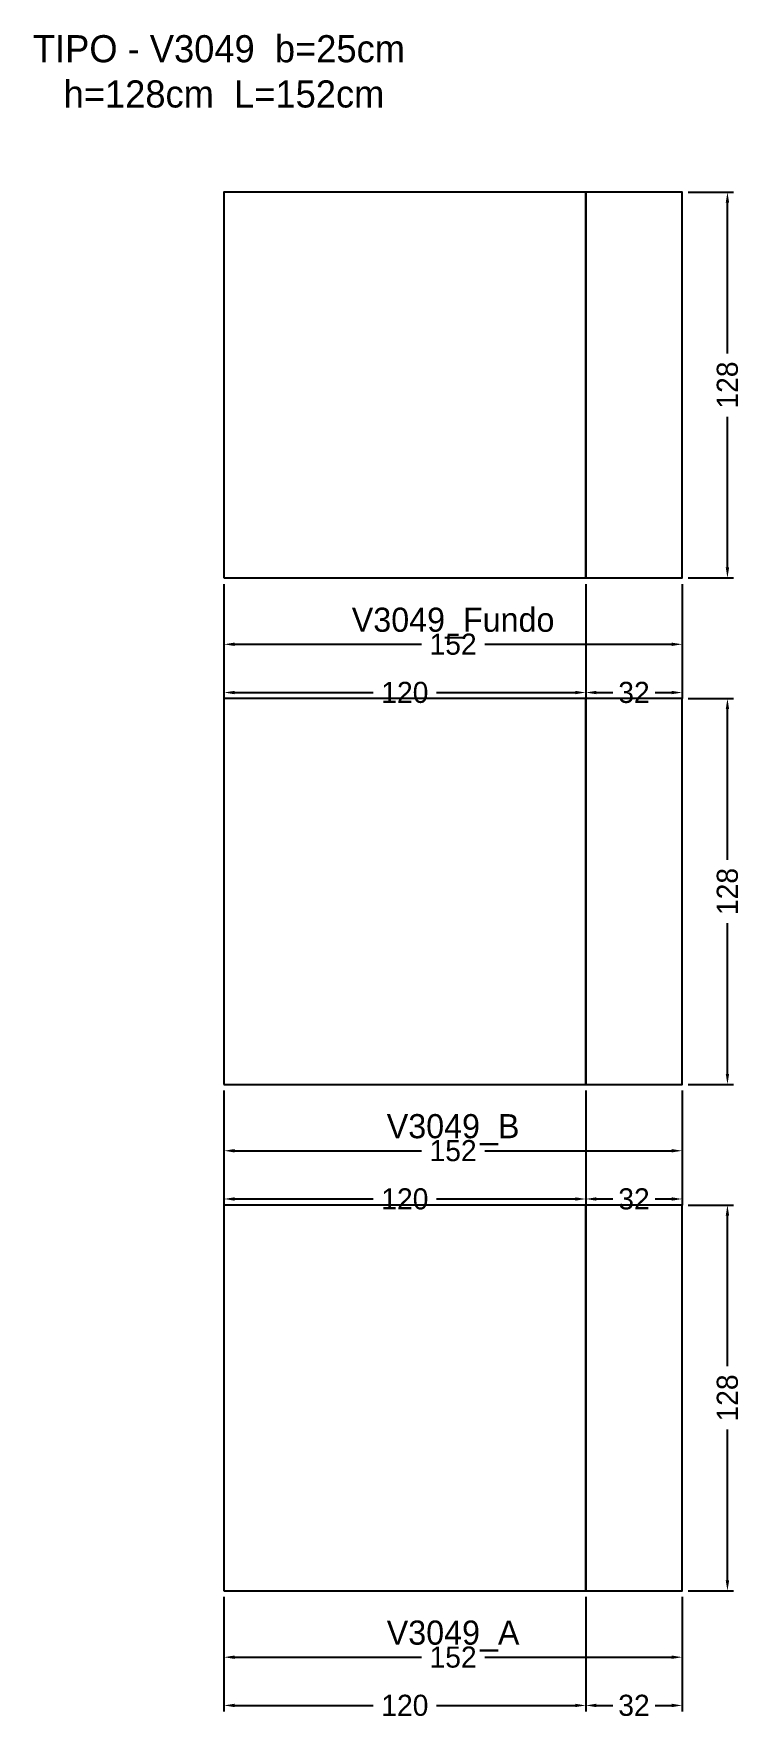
# Model space of a CAD drawing. Header units: metres. Extents: x -63 to 172, y -43 to 517.
import ezdxf

# ---------------------------------------------------------------- set-up
doc = ezdxf.new("R2010")
doc.units = ezdxf.units.M
for name, color, linetype in [('COTA', 3, 'Continuous'), ('NOMENCLATURA', 2, 'Continuous'), ('Paineis', 7, 'Continuous'), ('Texto Secao', 2, 'Continuous')]:
    doc.layers.add(name, color=color, linetype=linetype)
doc.dimstyles.new('COTA_VIG', dxfattribs={"dimtxt": 7, "dimasz": 3.5, "dimexe": 2, "dimexo": 2, "dimgap": 1.5, "dimtad": 1, "dimdec": 1, "dimcen": 2.5, "dimclrd": 3, "dimclre": 3, "dimclrt": 3, "dimazin": 3, "dimtfac": 1, "dimtmove": 0, "dimatfit": 3})

# ---------------------------------------------------------------- blocks, each defined once
blk = doc.blocks.new('_CLOSEDFILLED')
at = {"color": 0, "linetype": 'BYBLOCK'}
blk.add_solid([(-1, 0.16), (0, 0), (-1, -0.16)], dxfattribs=at)
blk = doc.blocks.new('*D1')
at = {"color": 3}
for p, q in [((0, -2), (0, -24)), ((152, -2), (152, -24)), ((3.5, -22), (65.5, -22)), ((86.5, -22), (148.5, -22))]:
    blk.add_line(p, q, dxfattribs=at)
at = {"layer": 'Defpoints'}
for p in [(0, 0), (152, 0), (0, -22)]:
    blk.add_point(p, dxfattribs=at)
at = {"layer": 'COTA', "color": 3, "xscale": 3.5, "yscale": 3.5, "rotation": 180}
blk.add_blockref('_CLOSEDFILLED', (0, -22), dxfattribs=at)
at = {"layer": 'COTA', "color": 3, "xscale": 3.5, "yscale": 3.5}
blk.add_blockref('_CLOSEDFILLED', (152, -22), dxfattribs=at)
at = {"layer": 'COTA', "color": 3, "insert": (76, -22), "char_height": 7, "attachment_point": 5}
blk.add_mtext('152', dxfattribs=at)
blk = doc.blocks.new('*D2')
at = {"color": 3}
for p, q in [((0, -2), (0, -40)), ((120, -2), (120, -40)), ((3.5, -38), (49.5, -38)), ((70.5, -38), (116.5, -38))]:
    blk.add_line(p, q, dxfattribs=at)
at = {"layer": 'Defpoints'}
for p in [(0, 0), (120, 0), (0, -38)]:
    blk.add_point(p, dxfattribs=at)
at = {"layer": 'COTA', "color": 3, "xscale": 3.5, "yscale": 3.5, "rotation": 180}
blk.add_blockref('_CLOSEDFILLED', (0, -38), dxfattribs=at)
at = {"layer": 'COTA', "color": 3, "xscale": 3.5, "yscale": 3.5}
blk.add_blockref('_CLOSEDFILLED', (120, -38), dxfattribs=at)
at = {"layer": 'COTA', "color": 3, "insert": (60, -38), "char_height": 7, "attachment_point": 5}
blk.add_mtext('120', dxfattribs=at)
blk = doc.blocks.new('*D3')
at = {"color": 3}
for p, q in [((120, -2), (120, -40)), ((152, -2), (152, -40)), ((123.5, -38), (129, -38)), ((143, -38), (148.5, -38))]:
    blk.add_line(p, q, dxfattribs=at)
at = {"layer": 'Defpoints'}
for p in [(120, 0), (152, 0), (120, -38)]:
    blk.add_point(p, dxfattribs=at)
at = {"layer": 'COTA', "color": 3, "xscale": 3.5, "yscale": 3.5, "rotation": 180}
blk.add_blockref('_CLOSEDFILLED', (120, -38), dxfattribs=at)
at = {"layer": 'COTA', "color": 3, "xscale": 3.5, "yscale": 3.5}
blk.add_blockref('_CLOSEDFILLED', (152, -38), dxfattribs=at)
at = {"layer": 'COTA', "color": 3, "insert": (136, -38), "char_height": 7, "attachment_point": 5}
blk.add_mtext('32', dxfattribs=at)
blk = doc.blocks.new('*D4')
at = {"color": 3}
for p, q in [((154, 128), (169, 128)), ((167, 74.5), (167, 124.5)), ((167, 3.5), (167, 53.5)), ((154, 0), (169, 0))]:
    blk.add_line(p, q, dxfattribs=at)
at = {"layer": 'Defpoints'}
for p in [(152, 128), (152, 0), (167, 0)]:
    blk.add_point(p, dxfattribs=at)
at = {"layer": 'COTA', "color": 3, "xscale": 3.5, "yscale": 3.5}
for p, rotation in [((167, 128), 90), ((167, 0), 270)]:
    blk.add_blockref('_CLOSEDFILLED', p, dxfattribs=dict(at, rotation=rotation))
at = {"layer": 'COTA', "color": 3, "insert": (167, 64), "char_height": 7, "attachment_point": 5, "rotation": 90}
blk.add_mtext('128', dxfattribs=at)
blk = doc.blocks.new('*D5')
at = {"color": 3}
for p, q in [((0, 166), (0, 144)), ((152, 166), (152, 144)), ((3.5, 146), (65.5, 146)), ((86.5, 146), (148.5, 146))]:
    blk.add_line(p, q, dxfattribs=at)
at = {"layer": 'Defpoints'}
for p in [(0, 168), (152, 168), (0, 146)]:
    blk.add_point(p, dxfattribs=at)
at = {"layer": 'COTA', "color": 3, "xscale": 3.5, "yscale": 3.5, "rotation": 180}
blk.add_blockref('_CLOSEDFILLED', (0, 146), dxfattribs=at)
at = {"layer": 'COTA', "color": 3, "xscale": 3.5, "yscale": 3.5}
blk.add_blockref('_CLOSEDFILLED', (152, 146), dxfattribs=at)
at = {"layer": 'COTA', "color": 3, "insert": (76, 146), "char_height": 7, "attachment_point": 5}
blk.add_mtext('152', dxfattribs=at)
blk = doc.blocks.new('*D6')
at = {"color": 3}
for p, q in [((0, 166), (0, 128)), ((120, 166), (120, 128)), ((3.5, 130), (49.5, 130)), ((70.5, 130), (116.5, 130))]:
    blk.add_line(p, q, dxfattribs=at)
at = {"layer": 'Defpoints'}
for p in [(0, 168), (120, 168), (0, 130)]:
    blk.add_point(p, dxfattribs=at)
at = {"layer": 'COTA', "color": 3, "xscale": 3.5, "yscale": 3.5, "rotation": 180}
blk.add_blockref('_CLOSEDFILLED', (0, 130), dxfattribs=at)
at = {"layer": 'COTA', "color": 3, "xscale": 3.5, "yscale": 3.5}
blk.add_blockref('_CLOSEDFILLED', (120, 130), dxfattribs=at)
at = {"layer": 'COTA', "color": 3, "insert": (60, 130), "char_height": 7, "attachment_point": 5}
blk.add_mtext('120', dxfattribs=at)
blk = doc.blocks.new('*D7')
at = {"color": 3}
for p, q in [((120, 166), (120, 128)), ((152, 166), (152, 128)), ((123.5, 130), (129, 130)), ((143, 130), (148.5, 130))]:
    blk.add_line(p, q, dxfattribs=at)
at = {"layer": 'Defpoints'}
for p in [(120, 168), (152, 168), (120, 130)]:
    blk.add_point(p, dxfattribs=at)
at = {"layer": 'COTA', "color": 3, "xscale": 3.5, "yscale": 3.5, "rotation": 180}
blk.add_blockref('_CLOSEDFILLED', (120, 130), dxfattribs=at)
at = {"layer": 'COTA', "color": 3, "xscale": 3.5, "yscale": 3.5}
blk.add_blockref('_CLOSEDFILLED', (152, 130), dxfattribs=at)
at = {"layer": 'COTA', "color": 3, "insert": (136, 130), "char_height": 7, "attachment_point": 5}
blk.add_mtext('32', dxfattribs=at)
blk = doc.blocks.new('*D8')
at = {"color": 3}
for p, q in [((154, 296), (169, 296)), ((167, 242.5), (167, 292.5)), ((167, 171.5), (167, 221.5)), ((154, 168), (169, 168))]:
    blk.add_line(p, q, dxfattribs=at)
at = {"layer": 'Defpoints'}
for p in [(152, 296), (152, 168), (167, 168)]:
    blk.add_point(p, dxfattribs=at)
at = {"layer": 'COTA', "color": 3, "xscale": 3.5, "yscale": 3.5}
for p, rotation in [((167, 296), 90), ((167, 168), 270)]:
    blk.add_blockref('_CLOSEDFILLED', p, dxfattribs=dict(at, rotation=rotation))
at = {"layer": 'COTA', "color": 3, "insert": (167, 232), "char_height": 7, "attachment_point": 5, "rotation": 90}
blk.add_mtext('128', dxfattribs=at)
blk = doc.blocks.new('*D9')
at = {"color": 3}
for p, q in [((0, 334), (0, 312)), ((152, 334), (152, 312)), ((3.5, 314), (65.5, 314)), ((86.5, 314), (148.5, 314))]:
    blk.add_line(p, q, dxfattribs=at)
at = {"layer": 'Defpoints'}
for p in [(0, 336), (152, 336), (0, 314)]:
    blk.add_point(p, dxfattribs=at)
at = {"layer": 'COTA', "color": 3, "xscale": 3.5, "yscale": 3.5, "rotation": 180}
blk.add_blockref('_CLOSEDFILLED', (0, 314), dxfattribs=at)
at = {"layer": 'COTA', "color": 3, "xscale": 3.5, "yscale": 3.5}
blk.add_blockref('_CLOSEDFILLED', (152, 314), dxfattribs=at)
at = {"layer": 'COTA', "color": 3, "insert": (76, 314), "char_height": 7, "attachment_point": 5}
blk.add_mtext('152', dxfattribs=at)
blk = doc.blocks.new('*D10')
at = {"color": 3}
for p, q in [((0, 334), (0, 296)), ((120, 334), (120, 296)), ((3.5, 298), (49.5, 298)), ((70.5, 298), (116.5, 298))]:
    blk.add_line(p, q, dxfattribs=at)
at = {"layer": 'Defpoints'}
for p in [(0, 336), (120, 336), (0, 298)]:
    blk.add_point(p, dxfattribs=at)
at = {"layer": 'COTA', "color": 3, "xscale": 3.5, "yscale": 3.5, "rotation": 180}
blk.add_blockref('_CLOSEDFILLED', (0, 298), dxfattribs=at)
at = {"layer": 'COTA', "color": 3, "xscale": 3.5, "yscale": 3.5}
blk.add_blockref('_CLOSEDFILLED', (120, 298), dxfattribs=at)
at = {"layer": 'COTA', "color": 3, "insert": (60, 298), "char_height": 7, "attachment_point": 5}
blk.add_mtext('120', dxfattribs=at)
blk = doc.blocks.new('*D11')
at = {"color": 3}
for p, q in [((120, 334), (120, 296)), ((152, 334), (152, 296)), ((123.5, 298), (129, 298)), ((143, 298), (148.5, 298))]:
    blk.add_line(p, q, dxfattribs=at)
at = {"layer": 'Defpoints'}
for p in [(120, 336), (152, 336), (120, 298)]:
    blk.add_point(p, dxfattribs=at)
at = {"layer": 'COTA', "color": 3, "xscale": 3.5, "yscale": 3.5, "rotation": 180}
blk.add_blockref('_CLOSEDFILLED', (120, 298), dxfattribs=at)
at = {"layer": 'COTA', "color": 3, "xscale": 3.5, "yscale": 3.5}
blk.add_blockref('_CLOSEDFILLED', (152, 298), dxfattribs=at)
at = {"layer": 'COTA', "color": 3, "insert": (136, 298), "char_height": 7, "attachment_point": 5}
blk.add_mtext('32', dxfattribs=at)
blk = doc.blocks.new('*D12')
at = {"color": 3}
for p, q in [((154, 464), (169, 464)), ((167, 410.5), (167, 460.5)), ((167, 339.5), (167, 389.5)), ((154, 336), (169, 336))]:
    blk.add_line(p, q, dxfattribs=at)
at = {"layer": 'Defpoints'}
for p in [(152, 464), (152, 336), (167, 336)]:
    blk.add_point(p, dxfattribs=at)
at = {"layer": 'COTA', "color": 3, "xscale": 3.5, "yscale": 3.5}
for p, rotation in [((167, 464), 90), ((167, 336), 270)]:
    blk.add_blockref('_CLOSEDFILLED', p, dxfattribs=dict(at, rotation=rotation))
at = {"layer": 'COTA', "color": 3, "insert": (167, 400), "char_height": 7, "attachment_point": 5, "rotation": 90}
blk.add_mtext('128', dxfattribs=at)

msp = doc.modelspace()

# ---------------------------------------------------------------- linework, layer by layer
at = {"layer": 'Paineis'}
for points in [[(0, 336), (120, 336), (120, 464), (0, 464)], [(120, 336), (152, 336), (152, 464), (120, 464)], [(0, 168), (120, 168), (120, 296), (0, 296)], [(120, 168), (152, 168), (152, 296), (120, 296)], [(0, 0), (120, 0), (120, 128), (0, 128)], [(120, 0), (152, 0), (152, 128), (120, 128)]]:
    msp.add_lwpolyline(points, close=True, dxfattribs=at)

# ---------------------------------------------------------------- texts
at = {"layer": 'NOMENCLATURA', "insert": (0, 504), "char_height": 9, "width": 172, "attachment_point": 5}
msp.add_mtext('TIPO - V3049  b=25cm  h=128cm  L=152cm', dxfattribs=at)
at = {"layer": 'Texto Secao', "char_height": 8, "width": 172, "attachment_point": 5}
for s, insert in [('V3049_Fundo', (76, 321)), ('V3049_B', (76, 153)), ('V3049_A', (76, -15))]:
    msp.add_mtext(s, dxfattribs=dict(at, insert=insert))

# ---------------------------------------------------------------- dimensions: what is measured, and where the dimension line sits
at = {"layer": 'COTA'}
for base, p1, p2, picture, middle in [((167, 336), (152, 336), (152, 464), '*D12', (167, 400)), ((167, 168), (152, 168), (152, 296), '*D8', (167, 232)), ((167, 0), (152, 0), (152, 128), '*D4', (167, 64))]:
    dim = msp.add_linear_dim(base=base, p1=p1, p2=p2, angle=90, dimstyle='COTA_VIG', dxfattribs=at)
    dim.commit()
    dim.dimension.update_dxf_attribs({"geometry": picture, "text_midpoint": middle})
for base, p1, p2, picture, middle in [((0, 314), (0, 336), (152, 336), '*D9', (76, 314)), ((0, 298), (0, 336), (120, 336), '*D10', (60, 298)), ((120, 298), (120, 336), (152, 336), '*D11', (136, 298)), ((0, 146), (0, 168), (152, 168), '*D5', (76, 146)), ((0, 130), (0, 168), (120, 168), '*D6', (60, 130)), ((120, 130), (120, 168), (152, 168), '*D7', (136, 130)), ((0, -22), (0, 0), (152, 0), '*D1', (76, -22)), ((0, -38), (0, 0), (120, 0), '*D2', (60, -38)), ((120, -38), (120, 0), (152, 0), '*D3', (136, -38))]:
    dim = msp.add_linear_dim(base=base, p1=p1, p2=p2, dimstyle='COTA_VIG', dxfattribs=at)
    dim.commit()
    dim.dimension.update_dxf_attribs({"geometry": picture, "text_midpoint": middle})

doc.saveas('drawing.dxf')
